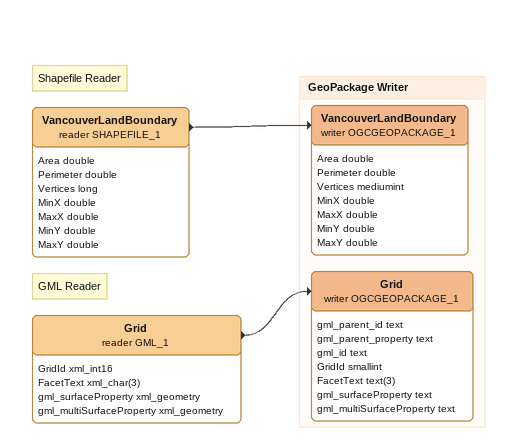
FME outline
Note: Shapefile Reader
VancouverLandBoundary (reader SHAPEFILE_1)
    attributes: Area double, Perimeter double, Vertices long, MinX double, MaxX double, MinY double, MaxY double
    -> VancouverLandBoundary (writer OGCGEOPACKAGE_1)
Note: GML Reader
Grid (reader GML_1)
    attributes: GridId xml_int16, FacetText xml_char(3), gml_surfaceProperty xml_geometry, gml_multiSurfaceProperty xml_geometry
    -> Grid (writer OGCGEOPACKAGE_1)

Bookmark: GeoPackage Writer
VancouverLandBoundary (writer OGCGEOPACKAGE_1)
    attributes: Area double, Perimeter double, Vertices mediumint, MinX double, MaxX double, MinY double, MaxY double
Grid (writer OGCGEOPACKAGE_1)
    attributes: gml_parent_id text, gml_parent_property text, gml_id text, GridId smallint, FacetText text(3), gml_surfaceProperty text, gml_multiSurfaceProperty text
